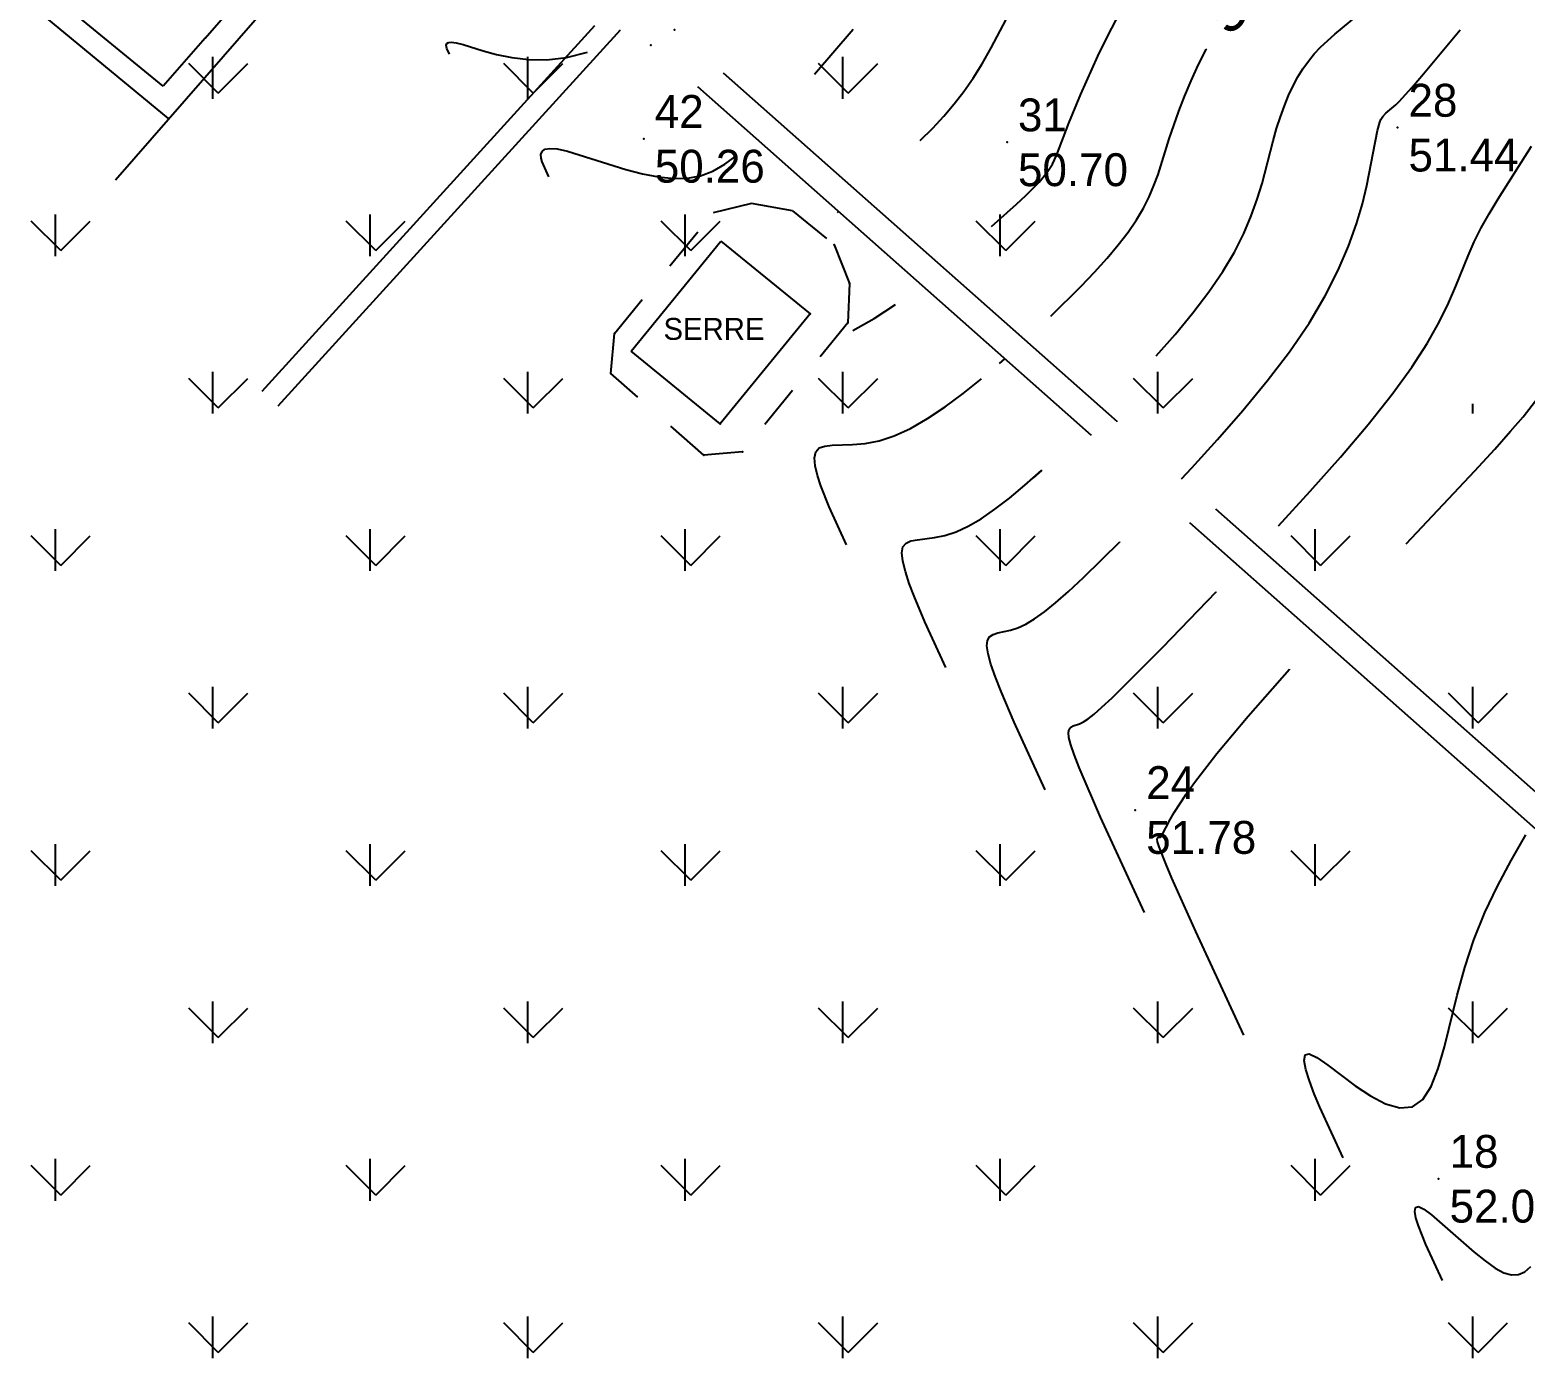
# Model space of a CAD drawing. Header units: metres. Extents: x 64 to 796628, y 142 to 671743.
# Drawn here: x 364417.4 to 364485.6, y 375949.2 to 376009.8 of the extents above; entities that cross this region are included whole.
import ezdxf
from ezdxf.enums import TextEntityAlignment as Align

# ---------------------------------------------------------------- set-up
doc = ezdxf.new("R2010")
doc.units = ezdxf.units.M
doc.header["$LTSCALE"] = 2
doc.linetypes.add('03', pattern=[3, 1, -1, 1])
doc.linetypes.add('ACAD_ISO02W100', pattern=[15, 12, -3])
doc.layers.add('allee', color=7, linetype='ACAD_ISO02W100', lineweight=25)
for name, color, linetype in [('CLOTURE', 7, '03'), ('CN_01_00', 32, 'Continuous'), ('CN_02_00', 26, 'Continuous'), ('piste', 7, 'ACAD_ISO02W100'), ('Serre', 7, 'Continuous'), ('TopoAlt', 32, 'Continuous'), ('TOPOJIS', 32, 'Continuous'), ('TopoMat', 7, 'Continuous'), ('vegetation', 94, 'Continuous'), ('youssef', 7, 'Continuous')]:
    doc.layers.add(name, color=color, linetype=linetype)

# ---------------------------------------------------------------- blocks, each defined once
blk = doc.blocks.new('TCPOINT')
at = {"color": 0}
blk.add_point((0, 0), dxfattribs=at)
at = {"layer": 'TopoAlt'}
blk.add_attdef('ALT', text='', height=1.5, dxfattribs=at).set_placement((0.5, -0.5), align=Align.TOP_LEFT)
at = {"layer": 'TopoMat'}
blk.add_attdef('MAT', (0.5, 0.5), '', height=1.5, dxfattribs=at)

msp = doc.modelspace()

# ---------------------------------------------------------------- linework, layer by layer
for p in [(364454.069, 375999.995), (364454.768, 375998.231), (364452.973, 375996.846), (364452.973, 375996.846), (364444.05, 375995.942), (364454.702, 375996.433), (364443.884, 375994.127), (364448.881, 375991.828), (364448.881, 375991.828), (364449.89, 375990.548), (364448.129, 375990.398)]:
    msp.add_point(p)
at = {"layer": 'allee'}
for points in [[(364489.456, 375972.023), (364446.792, 376009.801)], [(364489.456, 375972.023), (364446.792, 376009.801)], [(364488.265, 375971.391), (364445.704, 376009.11)], [(364488.265, 375971.391), (364445.704, 376009.11)]]:
    msp.add_lwpolyline(points, dxfattribs=at)
msp.add_arc((364481.008, 376011.85), 34.277, 133.92571, 183.42725, dxfattribs=at)
msp.add_arc((364481.008, 376011.85), 34.277, 133.92571, 183.42725, dxfattribs=at)
msp.add_arc((364481.008, 376011.85), 34.277, 133.92571, 183.42725, dxfattribs=at)
msp.add_arc((364481.008, 376011.85), 34.277, 133.92571, 183.42725, dxfattribs=at)
msp.add_arc((364481.008, 376011.85), 34.277, 133.92571, 183.42725, dxfattribs=at)
at = {"layer": 'CLOTURE'}
for p, q in [((364444.05, 375995.942), (364448.559, 376001.456)), ((364444.05, 375995.942), (364448.559, 376001.456)), ((364450.299, 376001.874), (364448.552, 376001.448)), ((364450.299, 376001.874), (364448.552, 376001.448)), ((364452.168, 376001.544), (364450.299, 376001.874)), ((364452.168, 376001.544), (364450.299, 376001.874)), ((364452.168, 376001.544), (364454.069, 375999.995)), ((364452.168, 376001.544), (364454.069, 375999.995)), ((364454.069, 375999.995), (364454.768, 375998.231)), ((364454.069, 375999.995), (364454.768, 375998.231)), ((364454.768, 375998.231), (364454.702, 375996.433)), ((364454.768, 375998.231), (364454.702, 375996.433)), ((364443.884, 375994.127), (364444.05, 375995.942)), ((364443.884, 375994.127), (364444.05, 375995.942)), ((364454.702, 375996.433), (364449.89, 375990.548)), ((364454.702, 375996.433), (364449.89, 375990.548)), ((364448.129, 375990.398), (364443.884, 375994.127)), ((364448.129, 375990.398), (364443.884, 375994.127)), ((364449.89, 375990.548), (364448.129, 375990.398)), ((364449.89, 375990.548), (364448.129, 375990.398))]:
    msp.add_line(p, q, dxfattribs=at)
for p in [(364454.069, 375999.995), (364454.768, 375998.231), (364444.05, 375995.942), (364454.702, 375996.433), (364443.884, 375994.127), (364449.89, 375990.548), (364448.129, 375990.398)]:
    msp.add_point(p, dxfattribs=at)
at = {"layer": 'CN_01_00'}
for p, q in [((364461.238, 376008.981, 50.6), (364463.143, 376012.583, 50.6)), ((364476.908, 376009.611, 51.2), (364479.276, 376011.559, 51.2)), ((364466.568, 376009.566, 50.8), (364467.089, 376010.556, 50.8)), ((364453.179, 376007.781, 50.4), (364454.948, 376009.835, 50.4)), ((364466.099, 376008.604, 50.8), (364466.568, 376009.566, 50.8)), ((364476.257, 376009.008, 51.2), (364476.908, 376009.611, 51.2)), ((364480.96, 376007.792, 51.4), (364482.628, 376009.805, 51.4)), ((364436.368, 376009.107, 50.2), (364436.397, 376009.175, 50.2)), ((364436.401, 376008.944, 50.2), (364436.368, 376009.107, 50.2)), ((364436.397, 376009.175, 50.2), (364436.474, 376009.222, 50.2)), ((364436.519, 376008.687, 50.2), (364436.401, 376008.944, 50.2)), ((364436.474, 376009.222, 50.2), (364436.615, 376009.237, 50.2)), ((364436.615, 376009.237, 50.2), (364436.834, 376009.212, 50.2)), ((364436.834, 376009.212, 50.2), (364437.144, 376009.135, 50.2)), ((364437.144, 376009.135, 50.2), (364438.069, 376008.843, 50.2)), ((364460.82, 376008.254, 50.6), (364461.238, 376008.981, 50.6)), ((364475.973, 376008.702, 51.2), (364476.257, 376009.008, 51.2)), ((364438.069, 376008.843, 50.2), (364438.673, 376008.677, 50.2)), ((364438.673, 376008.677, 50.2), (364439.362, 376008.536, 50.2)), ((364439.362, 376008.536, 50.2), (364440.129, 376008.448, 50.2)), ((364440.129, 376008.448, 50.2), (364440.966, 376008.44, 50.2)), ((364440.966, 376008.44, 50.2), (364441.867, 376008.543, 50.2)), ((364441.867, 376008.543, 50.2), (364442.824, 376008.783, 50.2)), ((364460.408, 376007.597, 50.6), (364460.82, 376008.254, 50.6)), ((364465.324, 376006.866, 50.8), (364466.099, 376008.604, 50.8)), ((364475.462, 376008.031, 51.2), (364475.709, 376008.379, 51.2)), ((364475.709, 376008.379, 51.2), (364475.973, 376008.702, 51.2)), ((364459.988, 376006.992, 50.6), (364460.408, 376007.597, 50.6)), ((364475.011, 376007.248, 51.2), (364475.23, 376007.654, 51.2)), ((364475.23, 376007.654, 51.2), (364475.462, 376008.031, 51.2)), ((364480.442, 376007.185, 51.4), (364480.96, 376007.792, 51.4)), ((364459.549, 376006.423, 50.6), (364459.988, 376006.992, 50.6)), ((364464.783, 376005.538, 50.8), (364465.324, 376006.866, 50.8)), ((364474.805, 376006.811, 51.2), (364475.011, 376007.248, 51.2)), ((364479.849, 376006.529, 51.4), (364480.442, 376007.185, 51.4)), ((364459.08, 376005.87, 50.6), (364459.549, 376006.423, 50.6)), ((364474.429, 376005.84, 51.2), (364474.611, 376006.342, 51.2)), ((364474.611, 376006.342, 51.2), (364474.805, 376006.811, 51.2)), ((364479.241, 376006, 51.4), (364479.699, 376006.383, 51.4)), ((364479.699, 376006.383, 51.4), (364479.849, 376006.529, 51.4)), ((364458.569, 376005.318, 50.6), (364459.08, 376005.87, 50.6)), ((364464.222, 376004.075, 50.8), (364464.783, 376005.538, 50.8)), ((364474.258, 376005.304, 51.2), (364474.429, 376005.84, 51.2)), ((364478.867, 376005.211, 51.4), (364478.972, 376005.593, 51.4)), ((364478.972, 376005.593, 51.4), (364479.015, 376005.706, 51.4)), ((364479.015, 376005.706, 51.4), (364479.098, 376005.846, 51.4)), ((364479.098, 376005.846, 51.4), (364479.241, 376006, 51.4)), ((364458.004, 376004.747, 50.6), (364458.569, 376005.318, 50.6)), ((364474.096, 376004.733, 51.2), (364474.258, 376005.304, 51.2)), ((364478.374, 376002.696, 51.4), (364478.867, 376005.211, 51.4)), ((364440.698, 376004.115, 50.4), (364440.751, 376004.253, 50.4)), ((364440.703, 376003.951, 50.4), (364440.698, 376004.115, 50.4)), ((364440.751, 376004.253, 50.4), (364440.881, 376004.351, 50.4)), ((364440.881, 376004.351, 50.4), (364441.105, 376004.394, 50.4)), ((364441.105, 376004.394, 50.4), (364441.443, 376004.366, 50.4)), ((364441.443, 376004.366, 50.4), (364441.905, 376004.26, 50.4)), ((364441.905, 376004.26, 50.4), (364444.576, 376003.431, 50.4)), ((364473.597, 376002.797, 51.2), (364474.096, 376004.733, 51.2)), ((364484.368, 376002.089, 51.6), (364485.884, 376004.494, 51.6)), ((364484.368, 376002.089, 51.6), (364485.884, 376004.494, 51.6)), ((364440.748, 376003.776, 50.4), (364440.703, 376003.951, 50.4)), ((364441.05, 376003.091, 50.4), (364440.748, 376003.776, 50.4)), ((364444.576, 376003.431, 50.4), (364445.327, 376003.235, 50.4)), ((364448.534, 376003.357, 50.4), (364449.084, 376003.671, 50.4)), ((364449.084, 376003.671, 50.4), (364449.643, 376004.088, 50.4)), ((364463.798, 376003.303, 50.8), (364464.035, 376003.671, 50.8)), ((364464.035, 376003.671, 50.8), (364464.222, 376004.075, 50.8)), ((364445.327, 376003.235, 50.4), (364446.06, 376003.089, 50.4)), ((364446.06, 376003.089, 50.4), (364446.753, 376003.015, 50.4)), ((364446.753, 376003.015, 50.4), (364447.388, 376003.031, 50.4)), ((364447.388, 376003.031, 50.4), (364447.975, 376003.145, 50.4)), ((364447.975, 376003.145, 50.4), (364448.534, 376003.357, 50.4)), ((364462.812, 376002.244, 50.8), (364463.422, 376002.856, 50.8)), ((364463.422, 376002.856, 50.8), (364463.798, 376003.303, 50.8)), ((364473.376, 376002.074, 51.2), (364473.597, 376002.797, 51.2)), ((364462.391, 376001.847, 50.8), (364462.812, 376002.244, 50.8)), ((364473.102, 376001.311, 51.2), (364473.376, 376002.074, 51.2)), ((364478.174, 376001.869, 51.4), (364478.374, 376002.696, 51.4)), ((364483.955, 376001.412, 51.6), (364484.368, 376002.089, 51.6)), ((364483.955, 376001.412, 51.6), (364484.368, 376002.089, 51.6)), ((364454.227, 376001.47, 50.6), (364454.279, 376001.51, 50.6)), ((364461.256, 376000.821, 50.8), (364462.391, 376001.847, 50.8)), ((364477.903, 376000.944, 51.4), (364478.174, 376001.869, 51.4)), ((364483.589, 376000.764, 51.6), (364483.955, 376001.412, 51.6)), ((364483.589, 376000.764, 51.6), (364483.955, 376001.412, 51.6)), ((364472.759, 376000.508, 51.2), (364473.102, 376001.311, 51.2)), ((364477.542, 375999.929, 51.4), (364477.903, 376000.944, 51.4)), ((364483.269, 376000.129, 51.6), (364483.589, 376000.764, 51.6)), ((364483.269, 376000.129, 51.6), (364483.589, 376000.764, 51.6)), ((364472.331, 375999.662, 51.2), (364472.759, 376000.508, 51.2)), ((364482.99, 375999.487, 51.6), (364483.269, 376000.129, 51.6)), ((364482.99, 375999.487, 51.6), (364483.269, 376000.129, 51.6)), ((364471.803, 375998.774, 51.2), (364472.331, 375999.662, 51.2)), ((364477.073, 375998.831, 51.4), (364477.542, 375999.929, 51.4)), ((364482.44, 375998.104, 51.6), (364482.99, 375999.487, 51.6)), ((364482.44, 375998.104, 51.6), (364482.99, 375999.487, 51.6)), ((364471.165, 375997.844, 51.2), (364471.803, 375998.774, 51.2)), ((364476.479, 375997.658, 51.4), (364477.073, 375998.831, 51.4)), ((364482.101, 375997.325, 51.6), (364482.44, 375998.104, 51.6)), ((364482.101, 375997.325, 51.6), (364482.44, 375998.104, 51.6)), ((364470.432, 375996.884, 51.2), (364471.165, 375997.844, 51.2)), ((364475.74, 375996.415, 51.4), (364476.479, 375997.658, 51.4)), ((364481.674, 375996.463, 51.6), (364482.101, 375997.325, 51.6)), ((364481.674, 375996.463, 51.6), (364482.101, 375997.325, 51.6)), ((364454.929, 375996.075, 50.8), (364455.895, 375996.626, 50.8)), ((364455.895, 375996.626, 50.8), (364456.877, 375997.272, 50.8)), ((364469.624, 375995.907, 51.2), (364470.432, 375996.884, 51.2)), ((364474.849, 375995.115, 51.4), (364475.74, 375996.415, 51.4)), ((364481.127, 375995.496, 51.6), (364481.674, 375996.463, 51.6)), ((364481.127, 375995.496, 51.6), (364481.674, 375996.463, 51.6)), ((364468.76, 375994.926, 51.2), (364469.624, 375995.907, 51.2)), ((364480.425, 375994.408, 51.6), (364481.127, 375995.496, 51.6)), ((364480.425, 375994.408, 51.6), (364481.127, 375995.496, 51.6)), ((364473.832, 375993.779, 51.4), (364474.849, 375995.115, 51.4)), ((364479.534, 375993.177, 51.6), (364480.425, 375994.408, 51.6)), ((364479.534, 375993.177, 51.6), (364480.425, 375994.408, 51.6)), ((364472.725, 375992.433, 51.4), (364473.832, 375993.779, 51.4)), ((364485.502, 375992.148, 51.8), (364486.331, 375993.203, 51.8)), ((364478.436, 375991.797, 51.6), (364479.534, 375993.177, 51.6)), ((364478.436, 375991.797, 51.6), (364479.534, 375993.177, 51.6)), ((364471.564, 375991.101, 51.4), (364472.725, 375992.433, 51.4)), ((364484.934, 375991.483, 51.8), (364485.502, 375992.148, 51.8)), ((364477.171, 375990.303, 51.6), (364478.436, 375991.797, 51.6)), ((364477.171, 375990.303, 51.6), (364478.436, 375991.797, 51.6)), ((364484.209, 375990.669, 51.8), (364484.934, 375991.483, 51.8)), ((364470.387, 375989.811, 51.4), (364471.564, 375991.101, 51.4)), ((364483.298, 375989.676, 51.8), (364484.209, 375990.669, 51.8)), ((364469.922, 375989.319, 51.4), (364470.387, 375989.811, 51.4)), ((364475.791, 375988.744, 51.6), (364477.171, 375990.303, 51.6)), ((364475.791, 375988.744, 51.6), (364477.171, 375990.303, 51.6)), ((364480.175, 375986.341, 51.8), (364483.298, 375989.676, 51.8)), ((364474.35, 375987.167, 51.6), (364475.791, 375988.744, 51.6)), ((364469.065, 375981.638, 51.6), (364471.505, 375984.151, 51.6)), ((364466.755, 375979.326, 51.6), (364469.065, 375981.638, 51.6)), ((364465.931, 375978.571, 51.6), (364466.288, 375978.886, 51.6)), ((364466.288, 375978.886, 51.6), (364466.755, 375979.326, 51.6)), ((364465.273, 375978.139, 51.6), (364465.448, 375978.222, 51.6)), ((364465.448, 375978.222, 51.6), (364465.659, 375978.358, 51.6)), ((364465.659, 375978.358, 51.6), (364465.931, 375978.571, 51.6)), ((364464.76, 375977.736, 51.6), (364464.79, 375977.887, 51.6)), ((364464.783, 375977.506, 51.6), (364464.76, 375977.736, 51.6)), ((364464.868, 375977.177, 51.6), (364464.783, 375977.506, 51.6)), ((364464.79, 375977.887, 51.6), (364464.864, 375977.982, 51.6)), ((364464.864, 375977.982, 51.6), (364464.975, 375978.041, 51.6)), ((364464.975, 375978.041, 51.6), (364465.273, 375978.139, 51.6)), ((364465.023, 375976.725, 51.6), (364464.868, 375977.177, 51.6)), ((364465.251, 375976.14, 51.6), (364465.023, 375976.725, 51.6)), ((364466.231, 375973.876, 51.6), (364465.251, 375976.14, 51.6)), ((364468.236, 375969.517, 51.6), (364466.231, 375973.876, 51.6)), ((364480.562, 375955.884, 52.2), (364480.592, 375956.066, 52.2)), ((364480.615, 375955.593, 52.2), (364480.562, 375955.884, 52.2)), ((364480.592, 375956.066, 52.2), (364480.727, 375956.105, 52.2)), ((364480.727, 375956.105, 52.2), (364480.978, 375955.982, 52.2)), ((364480.978, 375955.982, 52.2), (364481.33, 375955.721, 52.2)), ((364481.33, 375955.721, 52.2), (364483.268, 375954.026, 52.2)), ((364480.731, 375955.223, 52.2), (364480.615, 375955.593, 52.2)), ((364481.073, 375954.377, 52.2), (364480.731, 375955.223, 52.2)), ((364481.829, 375952.73, 52.2), (364481.073, 375954.377, 52.2)), ((364483.268, 375954.026, 52.2), (364483.768, 375953.621, 52.2)), ((364483.768, 375953.621, 52.2), (364484.226, 375953.297, 52.2)), ((364484.226, 375953.297, 52.2), (364484.626, 375953.082, 52.2)), ((364484.626, 375953.082, 52.2), (364484.975, 375952.984, 52.2)), ((364484.975, 375952.984, 52.2), (364485.288, 375953, 52.2)), ((364485.288, 375953, 52.2), (364485.579, 375953.13, 52.2)), ((364485.579, 375953.13, 52.2), (364485.863, 375953.373, 52.2))]:
    msp.add_line(p, q, dxfattribs=at)
at = {"layer": 'CN_01_00', "flags": 128}
for points, elevation in [([(364459.174, 375980.708), (364458.217, 375982.786), (364457.72, 375983.955), (364457.499, 375984.538), (364457.321, 375985.082), (364457.203, 375985.558), (364457.163, 375985.939), (364457.214, 375986.205), (364457.355, 375986.375), (364457.576, 375986.476), (364457.872, 375986.534), (364458.652, 375986.635), (364459.123, 375986.731), (364459.637, 375986.895), (364460.188, 375987.148), (364460.777, 375987.492), (364461.404, 375987.922), (364462.07, 375988.434), (364462.778, 375989.025), (364463.528, 375989.691), (364463.153, 375989.358), (364463.528, 375989.691)], 51.2), ([(364463.705, 375975.113), (364462.281, 375978.215), (364461.687, 375979.609), (364461.431, 375980.264), (364461.227, 375980.849), (364461.093, 375981.332), (364461.041, 375981.691), (364461.069, 375981.941), (364461.168, 375982.106), (364461.331, 375982.211), (364461.548, 375982.28), (364462.119, 375982.409), (364462.455, 375982.517), (364462.818, 375982.685), (364463.218, 375982.925), (364463.667, 375983.246), (364464.179, 375983.66), (364464.767, 375984.176), (364465.443, 375984.803), (364467.113, 375986.434), (364467.113, 375986.434)], 51.4), ([(364468.236, 375969.517), (364466.231, 375973.876), (364465.251, 375976.14), (364465.023, 375976.725), (364464.868, 375977.177), (364464.783, 375977.506), (364464.76, 375977.736), (364464.79, 375977.887), (364464.864, 375977.982), (364464.975, 375978.041), (364465.273, 375978.139), (364465.448, 375978.222), (364465.659, 375978.358), (364465.931, 375978.571), (364466.288, 375978.886), (364466.755, 375979.326), (364469.065, 375981.638), (364471.505, 375984.151), (364471.505, 375984.151)], 51.6), ([(364472.767, 375963.921), (364470.579, 375968.658), (364469.481, 375971.095), (364469.213, 375971.715), (364468.895, 375972.52), (364468.828, 375972.74), (364468.807, 375972.871), (364468.82, 375972.936), (364468.858, 375972.957), (364468.958, 375972.967), (364469.002, 375972.999), (364469.404, 375973.77), (364469.587, 375974.086), (364470.134, 375974.921), (364470.516, 375975.453), (364471.537, 375976.775), (364472.96, 375978.484), (364474.854, 375980.628), (364474.854, 375980.628), (364474.854, 375980.628)], 51.8)]:
    msp.add_lwpolyline(points, dxfattribs=dict(at, elevation=elevation))
at = {"layer": 'CN_02_00'}
for p, q in [((364470.687, 376008.188, 51), (364471.05, 376008.902, 51)), ((364471.05, 376008.902, 51), (364471.071, 376008.94, 51)), ((364470.355, 376007.473, 51), (364470.687, 376008.188, 51)), ((364470.056, 376006.768, 51), (364470.355, 376007.473, 51)), ((364469.791, 376006.085, 51), (364470.056, 376006.768, 51)), ((364469.362, 376004.832, 51), (364469.791, 376006.085, 51)), ((364468.849, 376003.204, 51), (364469.362, 376004.832, 51)), ((364468.662, 376002.693, 51), (364468.849, 376003.204, 51)), ((364468.183, 376001.667, 51), (364468.444, 376002.184, 51)), ((364468.444, 376002.184, 51), (364468.662, 376002.693, 51)), ((364467.866, 376001.132, 51), (364468.183, 376001.667, 51)), ((364467.482, 376000.573, 51), (364467.866, 376001.132, 51)), ((364467.033, 375999.99, 51), (364467.482, 376000.573, 51)), ((364465.956, 375998.751, 51), (364466.523, 375999.382, 51)), ((364466.523, 375999.382, 51), (364467.033, 375999.99, 51)), ((364465.337, 375998.099, 51), (364465.956, 375998.751, 51)), ((364463.959, 375996.735, 51), (364465.337, 375998.099, 51)), ((364461.614, 375994.579, 51), (364461.856, 375994.795, 51)), ((364459.962, 375993.208, 51), (364460.79, 375993.875, 51)), ((364459.14, 375992.597, 51), (364459.962, 375993.208, 51)), ((364458.336, 375992.059, 51), (364459.14, 375992.597, 51)), ((364457.558, 375991.611, 51), (364458.336, 375992.059, 51)), ((364456.127, 375991.054, 51), (364456.819, 375991.273, 51)), ((364456.819, 375991.273, 51), (364457.558, 375991.611, 51)), ((364453.178, 375990.267, 51), (364453.233, 375990.546, 51)), ((364453.233, 375990.546, 51), (364453.388, 375990.72, 51)), ((364453.388, 375990.72, 51), (364453.641, 375990.809, 51)), ((364453.641, 375990.809, 51), (364453.985, 375990.845, 51)), ((364453.985, 375990.845, 51), (364454.917, 375990.876, 51)), ((364454.917, 375990.876, 51), (364455.491, 375990.932, 51)), ((364455.491, 375990.932, 51), (364456.127, 375991.054, 51)), ((364453.211, 375989.899, 51), (364453.178, 375990.267, 51)), ((364453.312, 375989.467, 51), (364453.211, 375989.899, 51)), ((364453.465, 375988.995, 51), (364453.312, 375989.467, 51)), ((364453.85, 375988.034, 51), (364453.465, 375988.995, 51)), ((364454.643, 375986.304, 51), (364453.85, 375988.034, 51))]:
    msp.add_line(p, q, dxfattribs=at)
at = {"layer": 'CN_02_00', "elevation": 52, "flags": 128}
msp.add_lwpolyline([(364477.298, 375958.325), (364476.233, 375960.645), (364475.976, 375961.25), (364475.752, 375961.836), (364475.588, 375962.357), (364475.513, 375962.768), (364475.557, 375963.023), (364475.746, 375963.079), (364476.099, 375962.908), (364476.592, 375962.561), (364477.849, 375961.615), (364478.543, 375961.154), (364479.232, 375960.792), (364479.881, 375960.6), (364480.454, 375960.647), (364480.924, 375960.981), (364481.308, 375961.58), (364481.632, 375962.398), (364481.922, 375963.394), (364482.502, 375965.743), (364482.844, 375967.009), (364483.255, 375968.278), (364483.754, 375969.516), (364484.329, 375970.721), (364484.959, 375971.9), (364485.627, 375973.062)], dxfattribs=at)
at = {"layer": 'piste'}
for p, q in [((364405.199, 376021.059), (364423.709, 376005.734)), ((364423.457, 376007.227), (364415.206, 376014)), ((364425.373, 376009.423), (364429.344, 376013.974)), ((364421.286, 376002.957), (364429.731, 376012.635)), ((364443.138, 376009.993), (364427.961, 375993.299)), ((364443.138, 376009.993), (364427.961, 375993.299)), ((364444.308, 376009.793), (364428.701, 375992.626)), ((364444.308, 376009.793), (364428.701, 375992.626)), ((364425.373, 376009.423), (364423.457, 376007.227)), ((364425.373, 376009.423), (364423.457, 376007.227))]:
    msp.add_line(p, q, dxfattribs=at)
for points in [[(364489.456, 375972.023), (364446.792, 376009.801)], [(364488.265, 375971.391), (364445.704, 376009.11)]]:
    msp.add_lwpolyline(points, dxfattribs=at)
at = {"layer": 'Serre'}
for p, q in [((364444.814, 375995.145), (364448.906, 376000.163)), ((364444.814, 375995.145), (364448.906, 376000.163)), ((364448.906, 376000.163), (364452.973, 375996.846)), ((364448.906, 376000.163), (364452.973, 375996.846)), ((364452.973, 375996.846), (364448.881, 375991.828)), ((364452.973, 375996.846), (364448.881, 375991.828)), ((364448.881, 375991.828), (364444.814, 375995.145)), ((364448.881, 375991.828), (364444.814, 375995.145))]:
    msp.add_line(p, q, dxfattribs=at)
at = {"layer": 'vegetation', "ltscale": 0.001}
for p, q in [((364425.978, 376006.916), (364424.631, 376008.263)), ((364425.729, 376006.66), (364425.729, 376008.565)), ((364425.978, 376006.916), (364427.325, 376008.263)), ((364440.346, 376006.916), (364438.999, 376008.263)), ((364440.098, 376006.66), (364440.098, 376008.565)), ((364440.346, 376006.916), (364441.693, 376008.263)), ((364454.714, 376006.916), (364453.367, 376008.263)), ((364454.466, 376006.66), (364454.466, 376008.565)), ((364454.714, 376006.916), (364456.061, 376008.263)), ((364418.545, 375999.475), (364418.545, 376001.38)), ((364432.913, 375999.475), (364432.913, 376001.38)), ((364447.282, 375999.475), (364447.282, 376001.38)), ((364461.65, 375999.475), (364461.65, 376001.38)), ((364418.793, 375999.732), (364417.446, 376001.079)), ((364418.793, 375999.732), (364420.14, 376001.079)), ((364433.162, 375999.732), (364431.815, 376001.079)), ((364433.162, 375999.732), (364434.509, 376001.079)), ((364447.53, 375999.732), (364446.183, 376001.079)), ((364447.53, 375999.732), (364448.877, 376001.079)), ((364461.899, 375999.732), (364460.552, 376001.079)), ((364461.899, 375999.732), (364463.246, 376001.079)), ((364425.978, 375992.547), (364424.631, 375993.895)), ((364425.729, 375992.291), (364425.729, 375994.196)), ((364425.978, 375992.547), (364427.325, 375993.895)), ((364440.346, 375992.547), (364438.999, 375993.895)), ((364440.098, 375992.291), (364440.098, 375994.196)), ((364440.346, 375992.547), (364441.693, 375993.895)), ((364454.714, 375992.547), (364453.367, 375993.895)), ((364454.466, 375992.291), (364454.466, 375994.196)), ((364454.714, 375992.547), (364456.061, 375993.895)), ((364469.083, 375992.547), (364467.736, 375993.895)), ((364468.834, 375992.291), (364468.834, 375994.196)), ((364469.083, 375992.547), (364470.43, 375993.895)), ((364483.203, 375992.291), (364483.203, 375992.73)), ((364418.793, 375985.363), (364417.446, 375986.71)), ((364418.545, 375985.107), (364418.545, 375987.012)), ((364418.793, 375985.363), (364420.14, 375986.71)), ((364433.162, 375985.363), (364431.815, 375986.71)), ((364432.913, 375985.107), (364432.913, 375987.012)), ((364433.162, 375985.363), (364434.509, 375986.71)), ((364447.53, 375985.363), (364446.183, 375986.71)), ((364447.282, 375985.107), (364447.282, 375987.012)), ((364447.53, 375985.363), (364448.877, 375986.71)), ((364461.899, 375985.363), (364460.552, 375986.71)), ((364461.65, 375985.107), (364461.65, 375987.012)), ((364461.899, 375985.363), (364463.246, 375986.71)), ((364476.267, 375985.363), (364474.92, 375986.71)), ((364476.019, 375985.107), (364476.019, 375987.012)), ((364476.267, 375985.363), (364477.614, 375986.71)), ((364425.729, 375977.923), (364425.729, 375979.828)), ((364440.098, 375977.923), (364440.098, 375979.828)), ((364454.466, 375977.923), (364454.466, 375979.828)), ((364468.834, 375977.923), (364468.834, 375979.828)), ((364483.203, 375977.923), (364483.203, 375979.828)), ((364425.978, 375978.179), (364424.631, 375979.526)), ((364425.978, 375978.179), (364427.325, 375979.526)), ((364440.346, 375978.179), (364438.999, 375979.526)), ((364440.346, 375978.179), (364441.693, 375979.526)), ((364454.714, 375978.179), (364453.367, 375979.526)), ((364454.714, 375978.179), (364456.061, 375979.526)), ((364469.083, 375978.179), (364467.736, 375979.526)), ((364469.083, 375978.179), (364470.43, 375979.526)), ((364483.451, 375978.179), (364482.104, 375979.526)), ((364483.451, 375978.179), (364484.798, 375979.526)), ((364418.793, 375970.995), (364417.446, 375972.342)), ((364418.545, 375970.739), (364418.545, 375972.644)), ((364418.793, 375970.995), (364420.14, 375972.342)), ((364433.162, 375970.995), (364431.815, 375972.342)), ((364432.913, 375970.739), (364432.913, 375972.644)), ((364433.162, 375970.995), (364434.509, 375972.342)), ((364447.53, 375970.995), (364446.183, 375972.342)), ((364447.282, 375970.739), (364447.282, 375972.644)), ((364447.53, 375970.995), (364448.877, 375972.342)), ((364461.899, 375970.995), (364460.552, 375972.342)), ((364461.65, 375970.739), (364461.65, 375972.644)), ((364461.899, 375970.995), (364463.246, 375972.342)), ((364476.267, 375970.995), (364474.92, 375972.342)), ((364476.019, 375970.739), (364476.019, 375972.644)), ((364476.267, 375970.995), (364477.614, 375972.342)), ((364425.729, 375963.554), (364425.729, 375965.459)), ((364440.098, 375963.554), (364440.098, 375965.459)), ((364454.466, 375963.554), (364454.466, 375965.459)), ((364468.834, 375963.554), (364468.834, 375965.459)), ((364483.203, 375963.554), (364483.203, 375965.459)), ((364425.978, 375963.811), (364424.631, 375965.158)), ((364425.978, 375963.811), (364427.325, 375965.158)), ((364440.346, 375963.811), (364438.999, 375965.158)), ((364440.346, 375963.811), (364441.693, 375965.158)), ((364454.714, 375963.811), (364453.367, 375965.158)), ((364454.714, 375963.811), (364456.061, 375965.158)), ((364469.083, 375963.811), (364467.736, 375965.158)), ((364469.083, 375963.811), (364470.43, 375965.158)), ((364483.451, 375963.811), (364482.104, 375965.158)), ((364483.451, 375963.811), (364484.798, 375965.158)), ((364418.793, 375956.626), (364417.446, 375957.973)), ((364418.545, 375956.37), (364418.545, 375958.275)), ((364418.793, 375956.626), (364420.14, 375957.973)), ((364433.162, 375956.626), (364431.815, 375957.973)), ((364432.913, 375956.37), (364432.913, 375958.275)), ((364433.162, 375956.626), (364434.509, 375957.973)), ((364447.53, 375956.626), (364446.183, 375957.973)), ((364447.282, 375956.37), (364447.282, 375958.275)), ((364447.53, 375956.626), (364448.877, 375957.973)), ((364461.899, 375956.626), (364460.552, 375957.973)), ((364461.65, 375956.37), (364461.65, 375958.275)), ((364461.899, 375956.626), (364463.246, 375957.973)), ((364476.267, 375956.626), (364474.92, 375957.973)), ((364476.019, 375956.37), (364476.019, 375958.275)), ((364476.267, 375956.626), (364477.614, 375957.973)), ((364425.729, 375949.186), (364425.729, 375951.091)), ((364440.098, 375949.186), (364440.098, 375951.091)), ((364454.466, 375949.186), (364454.466, 375951.091)), ((364468.834, 375949.186), (364468.834, 375951.091)), ((364483.203, 375949.186), (364483.203, 375951.091)), ((364425.978, 375949.442), (364424.631, 375950.789)), ((364425.978, 375949.442), (364427.325, 375950.789)), ((364440.346, 375949.442), (364438.999, 375950.789)), ((364440.346, 375949.442), (364441.693, 375950.789)), ((364454.714, 375949.442), (364453.367, 375950.789)), ((364454.714, 375949.442), (364456.061, 375950.789)), ((364469.083, 375949.442), (364467.736, 375950.789)), ((364469.083, 375949.442), (364470.43, 375950.789)), ((364483.451, 375949.442), (364482.104, 375950.789)), ((364483.451, 375949.442), (364484.798, 375950.789))]:
    msp.add_line(p, q, dxfattribs=at)
at = {"layer": 'youssef'}
for p in [(364446.792, 376009.801), (364446.792, 376009.801), (364445.704, 376009.11), (364445.704, 376009.11)]:
    msp.add_point(p, dxfattribs=at)

# ---------------------------------------------------------------- block references
at = {"layer": 'TOPOJIS'}
for p, values in [((364445.39, 376004.83, 50.26), {'MAT': '42', 'ALT': '50.26'}), ((364479.776, 376005.339, 51.44), {'MAT': '28', 'ALT': '51.44'}), ((364461.96, 376004.67, 50.7), {'MAT': '31', 'ALT': '50.70'}), ((364467.809, 375974.199, 51.78), {'MAT': '24', 'ALT': '51.78'}), ((364481.65, 375957.37, 52), {'MAT': '18', 'ALT': '52.00'})]:
    msp.add_blockref('TCPOINT', p, dxfattribs=at).add_auto_attribs(values)

# ---------------------------------------------------------------- texts
at = {"layer": 'CN_02_00'}
msp.add_text('51.00', height=2, rotation=44.01827, dxfattribs=at).set_placement((364473.782, 376012.507, 51), align=Align.MIDDLE_CENTER)
at = {"layer": 'Serre', "insert": (364446.287, 375996.655), "char_height": 1, "width": 3.4737, "attachment_point": 1}
msp.add_mtext('SERRE', dxfattribs=at)

doc.saveas('drawing.dxf')
